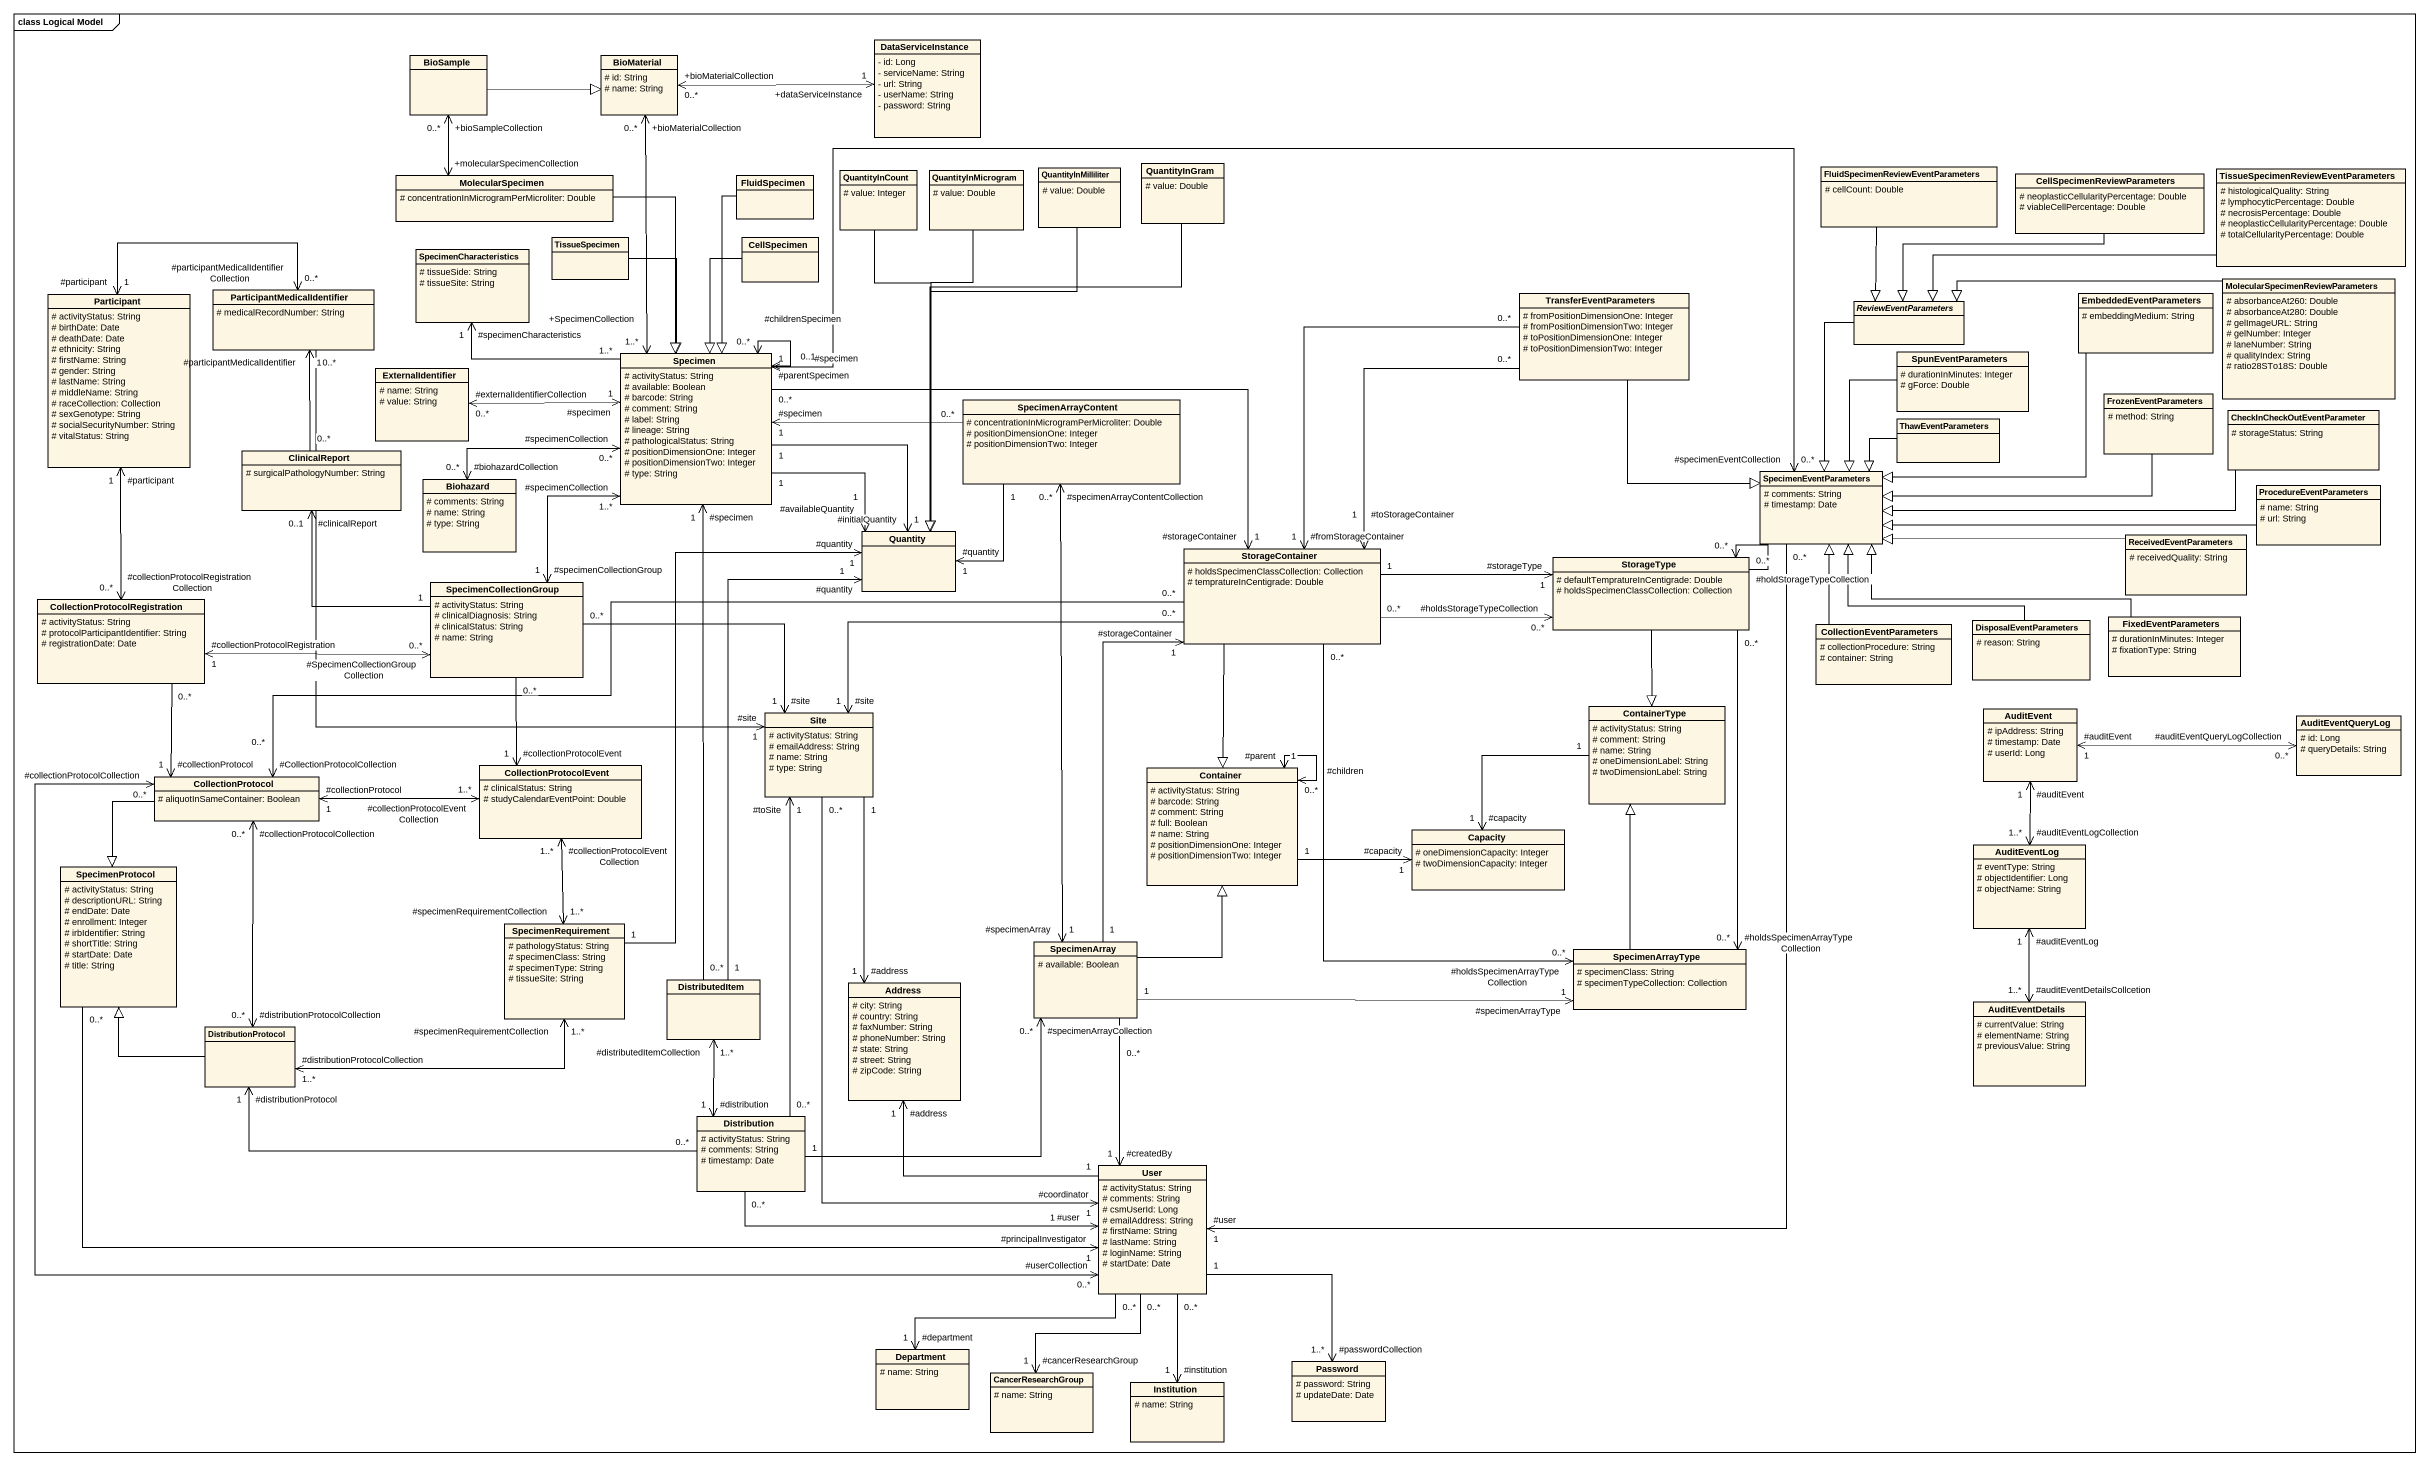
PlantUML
@startuml
mainframe class Logical Model
hide circle
hide empty members
skinparam classAttributeIconSize 0
class DataServiceInstance {
  - id: Long
  - serviceName: String
  - url: String
  - userName: String
  - password: String
}
class BioSample
class BioMaterial {
  # id: String
  # name: String
}
class QuantityInGram {
  # value: Double
}
class MolecularSpecimen {
  # concentrationInMicrogramPerMicroliter: Double
}
class FluidSpecimen
class QuantityInCount {
  # value: Integer
}
class QuantityInMicrogram {
  # value: Double
}
class QuantityInMilliliter {
  # value: Double
}
class "FluidSpecimenReviewEventParameters" as FluidSpecimenReviewEventPara {
  # cellCount: Double
}
class CellSpecimenReviewParameters {
  # neoplasticCellularityPercentage: Double
  # viableCellPercentage: Double
}
class "TissueSpecimenReviewEventParameters" as TissueSpecimenReviewEventPar {
  # histologicalQuality: String
  # lymphocyticPercentage: Double
  # necrosisPercentage: Double
  # neoplasticCellularityPercentage: Double
  # totalCellularityPercentage: Double
}
class TissueSpecimen
class CellSpecimen
class SpecimenCharacteristics {
  # tissueSide: String
  # tissueSite: String
}
class "MolecularSpecimenReviewParameters" as MolecularSpecimenReviewParam {
  # absorbanceAt260: Double
  # absorbanceAt280: Double
  # gelImageURL: String
  # gelNumber: Integer
  # laneNumber: String
  # qualityIndex: String
  # ratio28STo18S: Double
}
class "Participant" as Participant_ {
  # activityStatus: String
  # birthDate: Date
  # deathDate: Date
  # ethnicity: String
  # firstName: String
  # gender: String
  # lastName: String
  # middleName: String
  # raceCollection: Collection
  # sexGenotype: String
  # socialSecurityNumber: String
  # vitalStatus: String
}
class ParticipantMedicalIdentifier {
  # medicalRecordNumber: String
}
class TransferEventParameters {
  # fromPositionDimensionOne: Integer
  # fromPositionDimensionTwo: Integer
  # toPositionDimensionOne: Integer
  # toPositionDimensionTwo: Integer
}
abstract class ReviewEventParameters
class EmbeddedEventParameters {
  # embeddingMedium: String
}
class Specimen {
  # activityStatus: String
  # available: Boolean
  # barcode: String
  # comment: String
  # label: String
  # lineage: String
  # pathologicalStatus: String
  # positionDimensionOne: Integer
  # positionDimensionTwo: Integer
  # type: String
}
class SpunEventParameters {
  # durationInMinutes: Integer
  # gForce: Double
}
class ExternalIdentifier {
  # name: String
  # value: String
}
class FrozenEventParameters {
  # method: String
}
class SpecimenArrayContent {
  # concentrationInMicrogramPerMicroliter: Double
  # positionDimensionOne: Integer
  # positionDimensionTwo: Integer
}
class ThawEventParameters
class "CheckInCheckOutEventParameter" as CheckInCheckOutEventParamete {
  # storageStatus: String
}
class ClinicalReport {
  # surgicalPathologyNumber: String
}
class SpecimenEventParameters {
  # comments: String
  # timestamp: Date
}
class Biohazard {
  # comments: String
  # name: String
  # type: String
}
class ProcedureEventParameters {
  # name: String
  # url: String
}
class Quantity
class StorageContainer {
  # holdsSpecimenClassCollection: Collection
  # tempratureInCentigrade: Double
}
class ReceivedEventParameters {
  # receivedQuality: String
}
class SpecimenCollectionGroup {
  # activityStatus: String
  # clinicalDiagnosis: String
  # clinicalStatus: String
  # name: String
}
class StorageType {
  # defaultTempratureInCentigrade: Double
  # holdsSpecimenClassCollection: Collection
}
class "CollectionProtocolRegistration" as CollectionProtocolRegistrati {
  # activityStatus: String
  # protocolParticipantIdentifier: String
  # registrationDate: Date
}
class CollectionEventParameters {
  # collectionProcedure: String
  # container: String
}
class DisposalEventParameters {
  # reason: String
}
class FixedEventParameters {
  # durationInMinutes: Integer
  # fixationType: String
}
class ContainerType {
  # activityStatus: String
  # comment: String
  # name: String
  # oneDimensionLabel: String
  # twoDimensionLabel: String
}
class Site {
  # activityStatus: String
  # emailAddress: String
  # name: String
  # type: String
}
class AuditEvent {
  # ipAddress: String
  # timestamp: Date
  # userId: Long
}
class AuditEventQueryLog {
  # id: Long
  # queryDetails: String
}
class CollectionProtocol {
  # aliquotInSameContainer: Boolean
}
class CollectionProtocolEvent {
  # clinicalStatus: String
  # studyCalendarEventPoint: Double
}
class Container {
  # activityStatus: String
  # barcode: String
  # comment: String
  # full: Boolean
  # name: String
  # positionDimensionOne: Integer
  # positionDimensionTwo: Integer
}
class Capacity {
  # oneDimensionCapacity: Integer
  # twoDimensionCapacity: Integer
}
class AuditEventLog {
  # eventType: String
  # objectIdentifier: Long
  # objectName: String
}
class SpecimenProtocol {
  # activityStatus: String
  # descriptionURL: String
  # endDate: Date
  # enrollment: Integer
  # irbIdentifier: String
  # shortTitle: String
  # startDate: Date
  # title: String
}
class SpecimenRequirement {
  # pathologyStatus: String
  # specimenClass: String
  # specimenType: String
  # tissueSite: String
}
class SpecimenArray {
  # available: Boolean
}
class SpecimenArrayType {
  # specimenClass: String
  # specimenTypeCollection: Collection
}
class DistributedItem
class Address {
  # city: String
  # country: String
  # faxNumber: String
  # phoneNumber: String
  # state: String
  # street: String
  # zipCode: String
}
class AuditEventDetails {
  # currentValue: String
  # elementName: String
  # previousValue: String
}
class DistributionProtocol
class Distribution {
  # activityStatus: String
  # comments: String
  # timestamp: Date
}
class User {
  # activityStatus: String
  # comments: String
  # csmUserId: Long
  # emailAddress: String
  # firstName: String
  # lastName: String
  # loginName: String
  # startDate: Date
}
class Department {
  # name: String
}
class Password {
  # password: String
  # updateDate: Date
}
class CancerResearchGroup {
  # name: String
}
class Institution {
  # name: String
}
BioSample -right-|> BioMaterial
BioSample "+bioSampleCollection\n0..*" <--> "+molecularSpecimenCollection" MolecularSpecimen
BioMaterial "+bioMaterialCollection\n0..*" <-right-> "+dataServiceInstance\n1" DataServiceInstance
BioMaterial "+bioMaterialCollection\n0..*" <--> "+SpecimenCollection\n1..*" Specimen
QuantityInGram --|> Quantity
MolecularSpecimen --|> Specimen
FluidSpecimen --|> Specimen
QuantityInCount --|> Quantity
QuantityInMicrogram --|> Quantity
QuantityInMilliliter --|> Quantity
FluidSpecimenReviewEventPara --|> ReviewEventParameters
CellSpecimenReviewParameters -left-|> ReviewEventParameters
TissueSpecimenReviewEventPar -left-|> ReviewEventParameters
TissueSpecimen --|> Specimen
CellSpecimen --|> Specimen
MolecularSpecimenReviewParam -left-|> ReviewEventParameters
ParticipantMedicalIdentifier "#participantMedicalIdentifierCollection\n0..*" <-left-> "#participant\n1" Participant_
ParticipantMedicalIdentifier "0..*" --> "#site\n1" Site
TransferEventParameters --|> SpecimenEventParameters
ReviewEventParameters --|> SpecimenEventParameters
EmbeddedEventParameters -left-|> SpecimenEventParameters
Specimen "1..*" -up-> "#specimenCharacteristics\n1" SpecimenCharacteristics
Specimen "#parentSpecimen\n0..1" <--> "#childrenSpecimen\n0..*" Specimen
Specimen "#specimenCollection\n1..*" <--> "#specimenCollectionGroup\n1" SpecimenCollectionGroup
Specimen "#specimen\n1" <-- "0..*" DistributedItem
SpunEventParameters --|> SpecimenEventParameters
ExternalIdentifier "#externalIdentifierCollection\n0..*" <-right-> "#specimen\n1" Specimen
FrozenEventParameters -left-|> SpecimenEventParameters
SpecimenArrayContent "0..*" -left-> "#specimen\n1" Specimen
SpecimenArrayContent "#specimenArrayContentCollection\n0..*" <--> "#specimenArray\n1" SpecimenArray
ThawEventParameters -left-|> SpecimenEventParameters
CheckInCheckOutEventParamete -left-|> SpecimenEventParameters
ClinicalReport "0..*" -up-> "#participantMedicalIdentifier\n1" ParticipantMedicalIdentifier
ClinicalReport "#clinicalReport\n0..1" <-- "1" SpecimenCollectionGroup
SpecimenEventParameters "#specimenEventCollection\n0..*" <-left-> "#specimen\n1" Specimen
SpecimenEventParameters "0..*" --> "#user\n1" User
Biohazard "#biohazardCollection\n0..*" <-right-> "#specimenCollection\n0..*" Specimen
ProcedureEventParameters -left-|> SpecimenEventParameters
Quantity "#initialQuantity\n1" <-up- "1" Specimen
Quantity "#availableQuantity\n1" <-up- "1" Specimen
Quantity "#quantity\n1" <-up- "1" SpecimenArrayContent
Quantity "#quantity\n1" <-- "1" SpecimenRequirement
Quantity "#quantity\n1" <-- "1" DistributedItem
StorageContainer "#fromStorageContainer\n1" <-up- "0..*" TransferEventParameters
StorageContainer "#toStorageContainer\n1" <-up- "0..*" TransferEventParameters
StorageContainer "#storageContainer\n1" <-left- "0..*" Specimen
StorageContainer "0..*" -left-> "#CollectionProtocolCollection\n0..*" CollectionProtocol
StorageContainer --|> Container
StorageContainer "#storageContainer\n1" <-- "1" SpecimenArray
ReceivedEventParameters -left-|> SpecimenEventParameters
SpecimenCollectionGroup "#SpecimenCollectionGroupCollection\n0..*" <-left-> "#collectionProtocolRegistration\n1" CollectionProtocolRegistrati
StorageType "#holdsStorageTypeCollection\n0..*" <-left- "0..*" StorageContainer
StorageType "#storageType\n1" <-left- "1" StorageContainer
StorageType "#holdStorageTypeCollection\n0..*" --> "0..*" StorageType
StorageType --|> ContainerType
CollectionProtocolRegistrati "#collectionProtocolRegistrationCollection\n0..*" <-up-> "#participant\n1" Participant_
CollectionProtocolRegistrati "0..*" --> "#collectionProtocol\n1" CollectionProtocol
CollectionEventParameters -up-|> SpecimenEventParameters
DisposalEventParameters -up-|> SpecimenEventParameters
FixedEventParameters -left-|> SpecimenEventParameters
Site "#site\n1" <-right- "0..*" StorageContainer
Site "#site\n1" <-left- "0..*" SpecimenCollectionGroup
Site "#toSite\n1" <-- "0..*" Distribution
AuditEvent "#auditEvent\n1" <--> "#auditEventLogCollection\n1..*" AuditEventLog
AuditEventQueryLog "#auditEventQueryLogCollection\n0..*" <-left-> "#auditEvent\n1" AuditEvent
CollectionProtocol --|> SpecimenProtocol
CollectionProtocol "#collectionProtocolCollection\n0..*" <-right-> "#userCollection\n0..*" User
CollectionProtocolEvent "#collectionProtocolEvent\n1" <-up- "0..*" SpecimenCollectionGroup
CollectionProtocolEvent "#collectionProtocolEventCollection\n1..*" <-left-> "#collectionProtocol\n1" CollectionProtocol
CollectionProtocolEvent "#collectionProtocolEventCollection\n1..*" <--> "#specimenRequirementCollection\n1..*" SpecimenRequirement
Container "#children\n0..*" <--> "#parent\n1" Container
Capacity "#capacity\n1" <-up- "1" ContainerType
Capacity "#capacity\n1" <-left- "1" Container
SpecimenRequirement "#specimenRequirementCollection\n1..*" <-left-> "#distributionProtocolCollection\n1..*" DistributionProtocol
SpecimenArray -up-|> Container
SpecimenArray "#specimenArrayCollection\n0..*" <-left- "1" Distribution
SpecimenArrayType "#holdsSpecimenArrayTypeCollection\n0..*" <-up- "0..*" StorageContainer
SpecimenArrayType "#holdsSpecimenArrayTypeCollection\n0..*" <-up- "0..*" StorageType
SpecimenArrayType -up-|> ContainerType
SpecimenArrayType "#specimenArrayType\n1" <-left- "1" SpecimenArray
DistributedItem "#distributedItemCollection\n1..*" <--> "#distribution\n1" Distribution
Address "#address\n1" <-up- "1" Site
Address "#address\n1" <-- "1" User
AuditEventDetails "#auditEventDetailsCollcetion\n1..*" <-up-> "#auditEventLog\n1" AuditEventLog
DistributionProtocol "#distributionProtocolCollection\n0..*" <-up-> "#collectionProtocolCollection\n0..*" CollectionProtocol
DistributionProtocol -up-|> SpecimenProtocol
DistributionProtocol "#distributionProtocol\n1" <-right- "0..*" Distribution
User "#coordinator\n1" <-up- "0..*" Site
User "#principalInvestigator\n1" <-left- "0..*" SpecimenProtocol
User "#createdBy\n1" <-up- "0..*" SpecimenArray
User "#user\n1" <-left- "0..*" Distribution
User "0..*" --> "#institution\n1" Institution
Department "#department\n1" <-up- "0..*" User
Password "#passwordCollection\n1..*" <-up- "1" User
CancerResearchGroup "#cancerResearchGroup\n1" <-up- "0..*" User
@enduml
